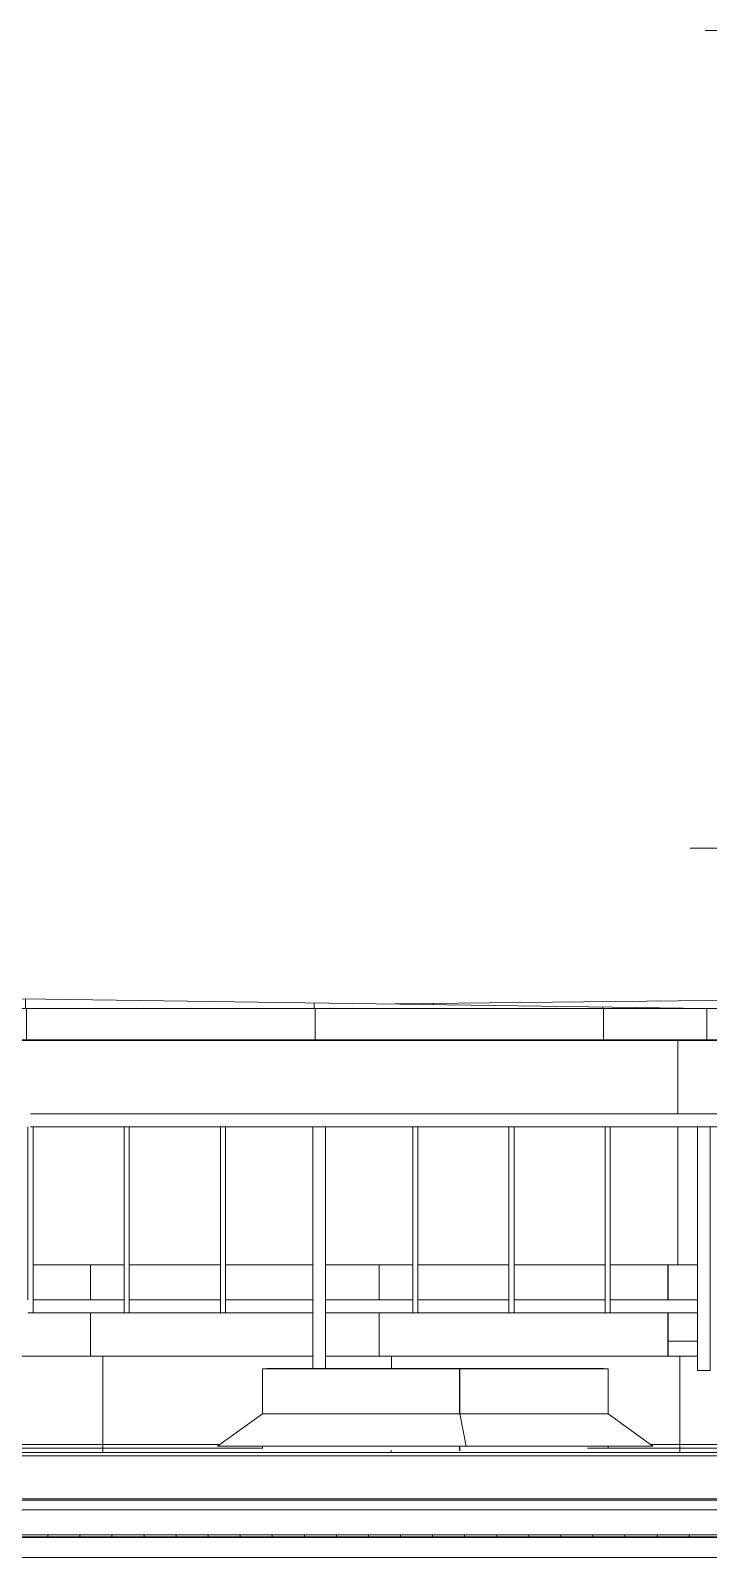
# Model space of a CAD drawing. Header units: millimetres. Extents: x -515342 to 330399, y -224905 to 507333.
# Drawn here: x 231198 to 233313, y 15355 to 20118 of the extents above; entities that cross this region are included whole.
import ezdxf

# ---------------------------------------------------------------- set-up
doc = ezdxf.new("R2010")
doc.units = ezdxf.units.MM
doc.layers.get('0').update_dxf_attribs({"lineweight": 0})
for name, color, linetype, lineweight in [('Аннотация', 7, 'Continuous', 0), ('Витраж', 7, 'Continuous', 0), ('Крыша', 7, 'Continuous', 0), ('Крыша штриховка', 7, 'Continuous', 0), ('Обобщенные модели', 7, 'Continuous', 0), ('Ограждение', 7, 'Continuous', 0), ('Отметки', 7, 'Continuous', 0), ('Стены', 7, 'Continuous', 0), ('Стены внутренние', 7, 'Continuous', 0), ('Стены наружные', 7, 'Continuous', 0), ('Стены штриховка поверхности', 7, 'Continuous', 0)]:
    doc.layers.add(name, color=color, linetype=linetype, lineweight=lineweight)

# ---------------------------------------------------------------- blocks, each defined once
blk = doc.blocks.new('ASVP_ОМ_Водосточный желоб - Желоб 125-9912284-О_АР_Эскиз_Фасад 1-12 копия 1')
at = {"layer": 'Обобщенные модели'}
for p, q in [((16793.4, 13350), (195, 13350)), ((195, 13287.5), (16885.9, 13287.5))]:
    blk.add_line(p, q, dxfattribs=at)
blk = doc.blocks.new('FP_273-О_АР_Эскиз_Фасад 1-12 копия 1')
at = {"layer": 'Обобщенные модели'}
for p, q in [((16885.9, 13358.6), (195, 13358.6)), ((7929, 13353.1), (7929, 13359)), ((8029, 13353.1), (8029, 13359)), ((8129, 13353.1), (8129, 13359)), ((8229, 13353.1), (8229, 13359)), ((8329, 13353.1), (8329, 13359)), ((8429, 13353.1), (8429, 13359)), ((8529, 13353.1), (8529, 13359)), ((8629, 13353.1), (8629, 13359)), ((8729, 13353.1), (8729, 13359)), ((8829, 13353.1), (8829, 13359)), ((8929, 13353.1), (8929, 13359)), ((9029, 13353.1), (9029, 13359)), ((9129, 13353.1), (9129, 13359)), ((9229, 13353.1), (9229, 13359)), ((9329, 13353.1), (9329, 13359)), ((9429, 13353.1), (9429, 13359)), ((9529, 13353.1), (9529, 13359)), ((9629, 13353.1), (9629, 13359)), ((9729, 13353.1), (9729, 13359)), ((9829, 13353.1), (9829, 13359)), ((9929, 13353.1), (9929, 13359))]:
    blk.add_line(p, q, dxfattribs=at)
blk = doc.blocks.new('Влж_Решетка для желоба - Решетка 125-9884270-О_АР_Эскиз_Фасад 1-12 копия 1')
at = {"layer": 'Обобщенные модели'}
h = blk.add_hatch(dxfattribs=at)
h.set_pattern_fill('FP_14', color=256, style=0, pattern_type=2)
h.set_pattern_definition([(0, (-71.02, 0), (0, 100), []), (90, (-71.02, 0), (-100, 6e-15), [])])
h.paths.add_polyline_path([(16853.8, 13350), (16885.9, 13350), (16885.9, 13352), (195, 13352), (195, 13350), (16793.4, 13350)])
for p, q in [((195, 13352), (16885.9, 13352)), ((195, 13350), (16793.4, 13350))]:
    blk.add_line(p, q, dxfattribs=at)
blk.add_blockref('FP_273-О_АР_Эскиз_Фасад 1-12 копия 1', (0, 0), dxfattribs=at)
blk = doc.blocks.new('СД_Люблино_Фасады_rvt-1-О_АР_Эскиз_Фасад 1-12 копия 1')
at = {"layer": 'Обобщенные модели', "lineweight": 9}
for name in ['Влж_Решетка для желоба - Решетка 125-9884270-О_АР_Эскиз_Фасад 1-12 копия 1', 'ASVP_ОМ_Водосточный желоб - Желоб 125-9912284-О_АР_Эскиз_Фасад 1-12 копия 1']:
    blk.add_blockref(name, (0, 0), dxfattribs=at)
blk = doc.blocks.new('Ограждение - Ограждение-9809147-О_АР_Эскиз_Фасад 1-12 копия 1')
at = {"layer": 'Ограждение'}
for p, q in [((145, 13605), (16885, 13605)), ((127.3, 13436.4), (16902.7, 13436.4)), ((143.8, 13466.7), (16886.2, 13466.7)), ((16885, 13470), (145, 13470))]:
    blk.add_line(p, q, dxfattribs=at)
blk = doc.blocks.new('Прямоугольный импост - АР_Импост_40х40 _стойка ограждения на кровле_-10057260-О_АР_Эскиз_Фасад 1-12 копия 1')
at = {"layer": 'Витраж'}
for p, q in [((975, 14671), (675, 14671)), ((675, 14631), (975, 14631))]:
    blk.add_line(p, q, dxfattribs=at)
blk = doc.blocks.new('Прямоугольный импост - АР_Импост_16х16 _вертикальное заполнение ограждений_-10061087-О_АР_Эскиз_Фасад 1-12 копия 1')
at = {"layer": 'Витраж'}
for p, q in [((16332, 14631), (16332, 14091)), ((16348, 14091), (16348, 14631)), ((16348, 14051), (16332, 14051))]:
    blk.add_line(p, q, dxfattribs=at)
blk = doc.blocks.new('Прямоугольный импост - АР_Импост_40х40 _стойка ограждения на кровле_-V422-О_АР_Эскиз_Фасад 1-12 копия 1')
at = {"layer": 'Витраж'}
for p, q in [((655, 14631), (695, 14631)), ((655, 14631), (655, 14071)), ((695, 14071), (695, 14631))]:
    blk.add_line(p, q, dxfattribs=at)
blk = doc.blocks.new('Прямоугольный импост - АР_Импост_40х40 _поручень ограждения на кровле_-10061107-О_АР_Эскиз_Фасад 1-12 копия 1')
at = {"layer": 'Витраж'}
for p, q in [((50548, 14051), (50548, 14091)), ((50820, 14091), (50548, 14091)), ((50548, 14051), (50820, 14051)), ((50820, 14091), (50820, 14051))]:
    blk.add_line(p, q, dxfattribs=at)
blk = doc.blocks.new('Прямоугольный импост - АР_Импост_40х40 _поручень ограждения на кровле_-10061089-О_АР_Эскиз_Фасад 1-12 копия 1')
at = {"layer": 'Витраж'}
for p, q in [((50248, 14051), (50248, 14091)), ((50532, 14091), (50248, 14091)), ((50248, 14051), (50532, 14051)), ((50532, 14091), (50532, 14051))]:
    blk.add_line(p, q, dxfattribs=at)
blk = doc.blocks.new('Прямоугольный импост - АР_Импост_40х40 _стойка ограждения на кровле_-V423-О_АР_Эскиз_Фасад 1-12 копия 1')
at = {"layer": 'Витраж'}
for p, q in [((14755, 14071), (14755, 13871)), ((14795, 13871), (14795, 14071)), ((14795, 13871), (14755, 13871))]:
    blk.add_line(p, q, dxfattribs=at)
blk = doc.blocks.new('Прямоугольный импост - АР_Импост_40х40 _стойка ограждения на кровле_-V425-О_АР_Эскиз_Фасад 1-12 копия 1')
at = {"layer": 'Витраж'}
for p, q in [((8755, 14071), (8755, 13877.2)), ((8795, 13877.2), (8795, 14071))]:
    blk.add_line(p, q, dxfattribs=at)
blk = doc.blocks.new('Высотные отметки - Стрелка вверх-5091-О_АР_Эскиз_Фасад 1-12 копия 1')
at = {"layer": 'Аннотация'}
for p, q in [((-3130.3, 3900), (-4430.3, 3900)), ((-3130.3, 3400), (-3130.3, 3900)), ((-3130.3, 3400), (-3342.4, 3612.1)), ((-3130.3, 3400), (-2918.2, 3612.1)), ((-2830.3, 3400), (-3430.3, 3400))]:
    blk.add_line(p, q, dxfattribs=at)

msp = doc.modelspace()

# ---------------------------------------------------------------- hatches: boundary and pattern name
at = {"layer": 'Крыша штриховка'}
h = msp.add_hatch(dxfattribs=at)
h.set_pattern_fill('FP_68', color=256, style=0, pattern_type=2)
h.set_pattern_definition([(0, (228482.4, 16101.3), (0, 1070.73), []), (90, (228482.4, 16101.3), (-900, 6e-14), [])])
h.paths.add_polyline_path([(228377.4121, 17067.9355), (233307.4121, 17067.9355), (230820.6738, 17102.9355), (228434.6576, 17068.7555)])
h = msp.add_hatch(dxfattribs=at)
h.set_pattern_fill('FP_72', color=256, style=0, pattern_type=2)
h.set_pattern_definition([(0, (232453.4, 16101.3), (0, 1070.73), []), (90, (232453.4, 16101.3), (-900, 6e-14), [])])
h.paths.add_polyline_path([(235498.3997, 17067.9355), (235498.3997, 17089.1452), (234341.0629, 17102.9355), (232335.4131, 17081.616), (233307.4121, 17067.9355), (234697.3651, 17067.9355)])
h = msp.add_hatch(dxfattribs=at)
h.set_pattern_fill('FP_67', color=256, style=0, pattern_type=2)
h.set_pattern_definition([(0, (228482, 15168), (0, 10000), []), (90, (228482.4, 15167.7), (-900, 6e-14), [])])
h.paths.add_polyline_path([(231118.6751, 16969.7355), (233307.4121, 16969.7355), (233307.4121, 17067.9355), (228377.4121, 17067.9355), (228377.4121, 16969.7355), (230224.0026, 16969.7355)])
h = msp.add_hatch(dxfattribs=at)
h.set_pattern_fill('FP_71', color=256, style=0, pattern_type=2)
h.set_pattern_definition([(0, (232453, 15168), (0, 10000), []), (90, (232453.4, 15167.7), (-900, 6e-14), [])])
h.paths.add_polyline_path([(234697.3651, 16969.7355), (235408.3997, 16969.7355), (235408.3997, 17017.9355), (235498.3997, 17026.2432), (235498.3997, 17067.9355), (233307.4121, 17067.9355), (233307.4121, 16969.7355), (233802.6926, 16969.7355)])
h = msp.add_hatch(dxfattribs=at)
h.set_pattern_fill('FP_51', color=256, style=0, pattern_type=2)
h.set_pattern_definition([(0, (223323.4, 15669.6), (0, 502.986), []), (90, (223323.4, 15669.6), (-900, 6e-14), [])])
h.paths.add_polyline_path([(226197.9763, 15707.3947), (226283.783, 15707.3947), (226418.5017, 15802.7355), (226418.5017, 15943.9355), (227278.3997, 15944.9355), (227278.3997, 15982.8911), (226118.3997, 15982.8911), (226118.3997, 15938.7355), (226078.3997, 15938.7355), (226078.3997, 15982.8911), (224918.3997, 15982.8911), (224918.3997, 15938.7355), (224878.3997, 15938.7355), (224878.3997, 15982.8911), (224018.3997, 15982.8911), (224018.3997, 15944.9355), (224771.9318, 15943.9355), (224771.9318, 15802.7355), (224905.4519, 15707.3947), (225974.3082, 15707.3947)])
h.paths.add_polyline_path([(230447.6707, 15707.3947), (231788.0216, 15707.3947), (231921.5244, 15802.7355), (231921.5244, 15943.9355), (232078.3997, 15944.9355), (232078.3997, 15982.8911), (230918.3997, 15982.8911), (230918.3997, 15938.7355), (230878.3997, 15938.7355), (230878.3997, 15982.8911), (229718.3997, 15982.8911), (229718.3997, 15944.9355), (230241.067, 15943.9355), (230241.067, 15802.7355), (230366.9437, 15707.3947), (230373.0952, 15707.3947)])
h.paths.add_polyline_path([(229098.5731, 15707.3947), (229224.4498, 15802.7355), (229224.4498, 15943.9355), (229678.3997, 15944.9355), (229678.3997, 15982.8911), (228518.3997, 15982.8911), (228518.3997, 15938.7355), (228478.3997, 15938.7355), (228478.3997, 15983.3947), (227318.3997, 15982.8911), (227318.3997, 15944.9355), (227506.5296, 15943.9355), (227506.5296, 15802.7355), (227641.2483, 15707.3947), (229092.4216, 15707.3947)])
h.paths.add_polyline_path([(234622.1658, 15707.3947), (234753.2008, 15802.7355), (234753.2008, 15943.9355), (235528.3997, 15944.9355), (235528.3997, 15983.3947), (234518.3997, 15983.3947), (234518.3997, 15938.7355), (234478.3997, 15938.7355), (234478.3997, 15983.3947), (233318.3997, 15982.8911), (233318.3997, 15938.7355), (233278.3997, 15938.7355), (233278.3997, 15983.3947), (232118.3997, 15982.8911), (232118.3997, 15944.9355), (232999.7322, 15943.9355), (232999.7322, 15802.7355), (233133.235, 15707.3947), (234615.7622, 15707.3947)])
h.paths.add_polyline_path([(223648.3997, 15770.4707), (223693.5849, 15802.7355), (223693.5849, 15943.9355), (223978.3997, 15944.9355), (223978.3997, 15982.8911), (223648.3997, 15982.8911), (223648.3997, 15802.7355)])
h = msp.add_hatch(dxfattribs=at)
h.set_pattern_fill('FP_52', color=256, style=0, pattern_type=2)
h.set_pattern_definition([(0, (223323.4, 15696), (0, 164.134), []), (90, (223323.4, 15696), (-900, 6e-14), [])])
h.paths.add_polyline_path([(227316.317, 15682.9355), (240158.3997, 15682.9355), (240158.3997, 15707.3947), (239847.7564, 15707.3758), (239853.9912, 15702.7355), (239719.63, 15701.9355), (239719.63, 15700.0643), (239372.2235, 15688.7839), (238685.049, 15694.4868), (238685.049, 15702.7355), (238550.6879, 15702.7355), (238556.9481, 15707.3947), (235942.5133, 15707.3947), (235948.9169, 15702.7355), (235811.4783, 15702.7355), (235811.4783, 15699.3817), (235410.6448, 15688.5894), (234753.2008, 15695.1693), (234753.2008, 15702.7355), (234615.7622, 15702.7355), (234622.1658, 15707.3947), (233133.235, 15707.3947), (233139.7592, 15702.7355), (232999.7322, 15702.7355), (232999.7322, 15697.7411), (232536.8976, 15687.6394), (231921.5244, 15695.2371), (231921.5244, 15702.7355), (231781.4975, 15702.7355), (231788.0216, 15707.3947), (230366.9437, 15707.3947), (230373.0952, 15702.7355), (230241.067, 15702.7355), (230241.067, 15692.8905), (229537.637, 15687.7493), (229224.4498, 15699.2966), (229224.4498, 15702.7355), (229092.4216, 15702.7355), (229098.5731, 15707.3947), (227641.2483, 15707.3947), (227647.8319, 15702.7355), (227506.5296, 15701.679), (227506.5296, 15696.5198), (226940.1802, 15687.9562), (226418.5017, 15697.2531), (226418.5017, 15702.7355), (226278.2777, 15703.4986), (226283.783, 15707.3947), (224905.4519, 15707.3947), (224911.9769, 15702.7355), (224771.9318, 15702.7355), (224771.9318, 15696.8195), (224156.9825, 15689.2125), (223693.5849, 15699.3073), (223693.5849, 15702.7355), (223648.3997, 15702.7355), (223648.3997, 15688.4347), (223518.3997, 15688.4347), (223518.3997, 15682.9355), (227092.6488, 15682.9355)])
at = {"layer": 'Стены штриховка поверхности'}
h = msp.add_hatch(dxfattribs=at)
h.set_pattern_fill('FP_203', color=256, style=0, pattern_type=2)
h.set_pattern_definition([(0, (233182, 15168), (0, 10000), []), (90, (233182.4, 15167.7), (-900, 6e-14), [])])
h.paths.add_polyline_path([(229329.3301, 15982.8911), (229678.3997, 15983.3947), (229678.3997, 16118.7355), (228518.3997, 16118.7355), (228518.3997, 15982.8911), (229105.662, 15982.8911)])
h.paths.add_polyline_path([(230918.3997, 15982.8911), (232078.3997, 15983.3947), (232078.3997, 16118.7355), (230918.3997, 16118.7355), (230918.3997, 15983.3947)])
h.paths.add_polyline_path([(230878.3997, 15982.8911), (230878.3997, 16118.7355), (229718.3997, 16118.7355), (229718.3997, 15982.8911), (230671.3388, 15982.8911)])
h.paths.add_polyline_path([(233131.6882, 15982.8911), (233187.4121, 15983.3947), (233187.4121, 16118.7355), (232118.3997, 16118.7355), (232118.3997, 15982.8911), (233057.4121, 15982.8911)])
h.paths.add_polyline_path([(231490.3997, 16158.7355), (231490.3997, 16267.7355), (231206.3997, 16267.7355), (231206.3997, 16158.7355)])
h.paths.add_polyline_path([(231506.3997, 16158.7355), (231790.3997, 16158.7355), (231790.3997, 16267.7355), (231506.3997, 16267.7355), (231506.3997, 16166.7768)])
h.paths.add_polyline_path([(228518.3997, 16158.7355), (228790.3997, 16158.7355), (228790.3997, 16267.7355), (228518.3997, 16267.7355), (228518.3997, 16166.7768)])
h.paths.add_polyline_path([(231118.6751, 16158.7355), (231190.3997, 16158.7355), (231190.3997, 16267.7355), (230918.3997, 16267.7355), (230918.3997, 16158.7355)])
h.paths.add_polyline_path([(229678.3997, 16158.7355), (229678.3997, 16267.7355), (229406.3997, 16267.7355), (229406.3997, 16158.7355), (229552.9982, 16158.7355)])
h.paths.add_polyline_path([(229718.3997, 16158.7355), (229990.3997, 16158.7355), (229990.3997, 16267.7355), (229718.3997, 16267.7355), (229718.3997, 16166.7768)])
h.paths.add_polyline_path([(233131.6882, 16158.7355), (233187.4121, 16158.7355), (233187.4121, 16267.7355), (233006.3997, 16267.7355), (233006.3997, 16158.7355), (233057.4121, 16158.7355)])
h.paths.add_polyline_path([(231806.3997, 16158.7355), (232078.3997, 16158.7355), (232078.3997, 16267.7355), (231806.3997, 16267.7355)])
h.paths.add_polyline_path([(230671.3388, 16158.7355), (230878.3997, 16158.7355), (230878.3997, 16267.7355), (230606.3997, 16267.7355), (230606.3997, 16158.7355)])
h.paths.add_polyline_path([(229090.3997, 16158.7355), (229090.3997, 16267.7355), (228806.3997, 16267.7355), (228806.3997, 16158.7355), (228881.9938, 16158.7355)])
h.paths.add_polyline_path([(230306.3997, 16158.7355), (230590.3997, 16158.7355), (230590.3997, 16267.7355), (230306.3997, 16267.7355)])
h.paths.add_polyline_path([(232118.3997, 16158.7355), (232390.3997, 16158.7355), (232390.3997, 16267.7355), (232118.3997, 16267.7355), (232118.3997, 16166.7768)])
h.paths.add_polyline_path([(232406.3997, 16158.7355), (232690.3997, 16158.7355), (232690.3997, 16267.7355), (232406.3997, 16267.7355), (232406.3997, 16166.7768)])
h.paths.add_polyline_path([(232908.0201, 16158.7355), (232990.3997, 16158.7355), (232990.3997, 16267.7355), (232706.3997, 16267.7355), (232706.3997, 16158.7355)])
h.paths.add_polyline_path([(229329.3301, 16158.7355), (229390.3997, 16158.7355), (229390.3997, 16267.7355), (229106.3997, 16267.7355), (229106.3997, 16158.7355)])
h.paths.add_polyline_path([(230224.0026, 16158.7355), (230290.3997, 16158.7355), (230290.3997, 16267.7355), (230006.3997, 16267.7355), (230006.3997, 16158.7355)])
h = msp.add_hatch(dxfattribs=at)
h.set_pattern_fill('FP_188', color=256, style=0, pattern_type=2)
h.set_pattern_definition([(0, (237153, 15168), (0, 10000), []), (90, (237153.4, 15167.7), (-900, 6e-14), [])])
h.paths.add_polyline_path([(233278.3997, 16029.9355), (233278.3997, 16118.7355), (233187.4121, 16118.7355), (233187.4121, 16029.9355)])
h.paths.add_polyline_path([(233318.3997, 16029.9355), (234478.3997, 16030.8019), (234478.3997, 16118.7355), (233318.3997, 16118.7355), (233318.3997, 16030.8019)])
h.paths.add_polyline_path([(234697.3651, 16029.9355), (235528.3997, 16030.8019), (235528.3997, 16118.7355), (234518.3997, 16118.7355), (234518.3997, 16029.9355)])
h.paths.add_polyline_path([(235528.3997, 16158.7355), (235528.3997, 16167.7355), (235498.3997, 16167.7355), (235498.3997, 16267.7355), (235406.3997, 16267.7355), (235406.3997, 16158.7355)])
h.paths.add_polyline_path([(234518.3997, 16158.7355), (234790.3997, 16158.7355), (234790.3997, 16267.7355), (234518.3997, 16267.7355)])
h.paths.add_polyline_path([(234163.3997, 16158.7355), (234190.3997, 16158.7355), (234190.3997, 16267.7355), (233906.3997, 16267.7355), (233906.3997, 16158.7355)])
h.paths.add_polyline_path([(233187.4121, 16158.7355), (233278.3997, 16158.7355), (233278.3997, 16267.7355), (233187.4121, 16267.7355), (233187.4121, 16166.7768)])
h.paths.add_polyline_path([(234806.3997, 16158.7355), (235090.3997, 16158.7355), (235090.3997, 16267.7355), (234806.3997, 16267.7355), (234806.3997, 16166.7768)])
h.paths.add_polyline_path([(234478.3997, 16158.7355), (234478.3997, 16267.7355), (234206.3997, 16267.7355), (234206.3997, 16158.7355)])
h.paths.add_polyline_path([(233318.3997, 16158.7355), (233590.3997, 16158.7355), (233590.3997, 16267.7355), (233318.3997, 16267.7355), (233318.3997, 16166.7768)])
h.paths.add_polyline_path([(235390.3997, 16158.7355), (235390.3997, 16267.7355), (235106.3997, 16267.7355), (235106.3997, 16158.7355), (235368.3694, 16158.7355)])
h.paths.add_polyline_path([(233606.3997, 16158.7355), (233890.3997, 16158.7355), (233890.3997, 16267.7355), (233606.3997, 16267.7355)])
h = msp.add_hatch(dxfattribs=at)
h.set_pattern_fill('FP_174', color=256, style=0, pattern_type=2)
h.set_pattern_definition([(0, (232533, 15168), (0, 10000), []), (90, (232532.9, 15167.7), (-719.27, 4e-14), [])])
h.paths.add_polyline_path([(232536.8976, 15687.6394), (232536.8976, 15702.7355), (231929.5163, 15702.7355), (231930.6226, 15695.1248), (232460.6838, 15688.5804)])
h.paths.add_polyline_path([(232536.8976, 15802.7355), (232536.8976, 15943.9355), (231929.5163, 15943.9355), (231929.5163, 15802.7355), (232460.6838, 15802.7355)])
h = msp.add_hatch(dxfattribs=at)
h.set_pattern_fill('FP_175', color=256, style=0, pattern_type=2)
h.set_pattern_definition([(0, (232540, 15168), (0, 10000), []), (90, (232539.9, 15167.74), (-540.98, 3e-14), [])])
h.paths.add_polyline_path([(232536.8976, 15687.6394), (232542.9084, 15687.7706), (232542.9084, 15702.7355), (232536.8976, 15702.7355), (232536.8976, 15687.8448)])
h.paths.add_polyline_path([(232536.8976, 15802.7355), (232542.9084, 15802.7355), (232542.9084, 15943.9355), (232536.8976, 15943.9355), (232536.8976, 15824.0719)])

# ---------------------------------------------------------------- linework, layer by layer
at = {"layer": 'Крыша'}
for p, q in [((230820.6738, 17102.9355), (233307.4121, 17067.9355)), ((232335.4131, 17081.616), (234341.0629, 17102.9355)), ((235498.3997, 17067.9355), (223133.3997, 17067.9355)), ((233307.4121, 16969.7355), (233307.4121, 17067.9355)), ((235408.3997, 16969.7355), (223133.3997, 16969.7355)), ((233278.3997, 16029.9355), (233187.4121, 16029.9355)), ((233187.4121, 15983.3947), (233278.3997, 15983.3947)), ((232985.7295, 15944.9355), (231935.5271, 15944.9355)), ((324758.3997, 15682.9355), (223518.3997, 15682.9355)), ((230366.9437, 15707.3947), (231788.0216, 15707.3947)), ((233133.235, 15707.3947), (234622.1658, 15707.3947))]:
    msp.add_line(p, q, dxfattribs=at)
at = {"layer": 'Стены'}
for p, q in [((231921.5244, 15802.7355), (231781.4975, 15702.7355)), ((232999.7322, 15802.7355), (231921.5244, 15802.7355)), ((232536.8976, 15802.7355), (232556.7078, 15702.7355)), ((232999.7322, 15802.7355), (233139.7592, 15702.7355)), ((231781.4975, 15702.7355), (233139.7592, 15702.7355))]:
    msp.add_line(p, q, dxfattribs=at)
at = {"layer": 'Стены внутренние'}
for p, q in [((235408.3997, 16967.7355), (228467.4121, 16967.7355)), ((233217.4121, 16967.7355), (233217.4121, 16738.7355)), ((233217.4121, 16698.7355), (233217.4121, 16267.7355)), ((231206.3997, 16267.7355), (231490.3997, 16267.7355)), ((231506.3997, 16267.7355), (231790.3997, 16267.7355)), ((231806.3997, 16267.7355), (232078.3997, 16267.7355)), ((232118.3997, 16267.7355), (232390.3997, 16267.7355)), ((232406.3997, 16267.7355), (232690.3997, 16267.7355)), ((232706.3997, 16267.7355), (232990.3997, 16267.7355)), ((233006.3997, 16267.7355), (233278.3997, 16267.7355))]:
    msp.add_line(p, q, dxfattribs=at)
at = {"layer": 'Стены наружные'}
for p, q in [((233187.4121, 16158.7355), (233187.4121, 16267.7355)), ((233187.4121, 15982.8911), (233187.4121, 16118.7355)), ((230918.3997, 15982.8911), (232078.3997, 15982.8911)), ((232118.3997, 15982.8911), (233187.4121, 15982.8911)), ((231921.5244, 15802.7355), (231921.5244, 15943.9355)), ((232999.7322, 15943.9355), (231921.5244, 15943.9355)), ((232536.8976, 15802.7355), (232536.8976, 15943.9355)), ((232999.7322, 15802.7355), (232999.7322, 15943.9355)), ((231921.5244, 15695.2371), (231921.5244, 15702.7355)), ((232536.8976, 15687.6394), (232536.8976, 15702.7355)), ((232999.7322, 15697.7411), (232999.7322, 15702.7355))]:
    msp.add_line(p, q, dxfattribs=at)

# ---------------------------------------------------------------- block references
msp.add_blockref('СД_Люблино_Фасады_rvt-1-О_АР_Эскиз_Фасад 1-12 копия 1', (223323.3997, 2067.7355))
at = {"layer": 'Витраж'}
for name, p in [('Прямоугольный импост - АР_Импост_40х40 _стойка ограждения на кровле_-10057260-О_АР_Эскиз_Фасад 1-12 копия 1', (230523.3997, 2067.7355)), ('Прямоугольный импост - АР_Импост_40х40 _стойка ограждения на кровле_-10057260-О_АР_Эскиз_Фасад 1-12 копия 1', (230823.3997, 2067.7355)), ('Прямоугольный импост - АР_Импост_40х40 _стойка ограждения на кровле_-10057260-О_АР_Эскиз_Фасад 1-12 копия 1', (231123.3997, 2067.7355)), ('Прямоугольный импост - АР_Импост_40х40 _стойка ограждения на кровле_-10057260-О_АР_Эскиз_Фасад 1-12 копия 1', (231423.3997, 2067.7355)), ('Прямоугольный импост - АР_Импост_40х40 _стойка ограждения на кровле_-10057260-О_АР_Эскиз_Фасад 1-12 копия 1', (231723.3997, 2067.7355)), ('Прямоугольный импост - АР_Импост_40х40 _стойка ограждения на кровле_-10057260-О_АР_Эскиз_Фасад 1-12 копия 1', (232023.3997, 2067.7355)), ('Прямоугольный импост - АР_Импост_40х40 _стойка ограждения на кровле_-10057260-О_АР_Эскиз_Фасад 1-12 копия 1', (232323.3997, 2067.7355)), ('Прямоугольный импост - АР_Импост_40х40 _стойка ограждения на кровле_-10057260-О_АР_Эскиз_Фасад 1-12 копия 1', (232623.3997, 2067.7355)), ('Прямоугольный импост - АР_Импост_16х16 _вертикальное заполнение ограждений_-10061087-О_АР_Эскиз_Фасад 1-12 копия 1', (214858.3997, 2067.7355)), ('Прямоугольный импост - АР_Импост_16х16 _вертикальное заполнение ограждений_-10061087-О_АР_Эскиз_Фасад 1-12 копия 1', (215158.3997, 2067.7355)), ('Прямоугольный импост - АР_Импост_16х16 _вертикальное заполнение ограждений_-10061087-О_АР_Эскиз_Фасад 1-12 копия 1', (215458.3997, 2067.7355)), ('Прямоугольный импост - АР_Импост_40х40 _стойка ограждения на кровле_-V422-О_АР_Эскиз_Фасад 1-12 копия 1', (231423.3997, 2067.7355)), ('Прямоугольный импост - АР_Импост_16х16 _вертикальное заполнение ограждений_-10061087-О_АР_Эскиз_Фасад 1-12 копия 1', (216058.3997, 2067.7355)), ('Прямоугольный импост - АР_Импост_16х16 _вертикальное заполнение ограждений_-10061087-О_АР_Эскиз_Фасад 1-12 копия 1', (216358.3997, 2067.7355)), ('Прямоугольный импост - АР_Импост_16х16 _вертикальное заполнение ограждений_-10061087-О_АР_Эскиз_Фасад 1-12 копия 1', (216658.3997, 2067.7355)), ('Прямоугольный импост - АР_Импост_40х40 _стойка ограждения на кровле_-V422-О_АР_Эскиз_Фасад 1-12 копия 1', (232623.3997, 2067.7355)), ('Прямоугольный импост - АР_Импост_40х40 _поручень ограждения на кровле_-10061089-О_АР_Эскиз_Фасад 1-12 копия 1', (180958.3997, 2067.7355)), ('Прямоугольный импост - АР_Импост_40х40 _поручень ограждения на кровле_-10061089-О_АР_Эскиз_Фасад 1-12 копия 1', (181258.3997, 2067.7355)), ('Прямоугольный импост - АР_Импост_40х40 _поручень ограждения на кровле_-10061107-О_АР_Эскиз_Фасад 1-12 копия 1', (181258.3997, 2067.7355)), ('Прямоугольный импост - АР_Импост_40х40 _поручень ограждения на кровле_-10061107-О_АР_Эскиз_Фасад 1-12 копия 1', (181570.3997, 2067.7355)), ('Прямоугольный импост - АР_Импост_40х40 _поручень ограждения на кровле_-10061089-О_АР_Эскиз_Фасад 1-12 копия 1', (182158.3997, 2067.7355)), ('Прямоугольный импост - АР_Импост_40х40 _поручень ограждения на кровле_-10061089-О_АР_Эскиз_Фасад 1-12 копия 1', (182458.3997, 2067.7355)), ('Прямоугольный импост - АР_Импост_40х40 _поручень ограждения на кровле_-10061107-О_АР_Эскиз_Фасад 1-12 копия 1', (182458.3997, 2067.7355)), ('Прямоугольный импост - АР_Импост_40х40 _стойка ограждения на кровле_-V425-О_АР_Эскиз_Фасад 1-12 копия 1', (223323.3997, 2067.7355)), ('Прямоугольный импост - АР_Импост_40х40 _стойка ограждения на кровле_-V423-О_АР_Эскиз_Фасад 1-12 копия 1', (218523.3997, 2067.7355))]:
    msp.add_blockref(name, p, dxfattribs=at)
at = {"layer": 'Ограждение'}
msp.add_blockref('Ограждение - Ограждение-9809147-О_АР_Эскиз_Фасад 1-12 копия 1', (223323.3997, 2067.7355), dxfattribs=at)
at = {"layer": 'Отметки'}
for p in [(237732.4197, 16217.9355), (237685.8232, 13667.9355)]:
    msp.add_blockref('Высотные отметки - Стрелка вверх-5091-О_АР_Эскиз_Фасад 1-12 копия 1', p, dxfattribs=at)

doc.saveas('drawing.dxf')
